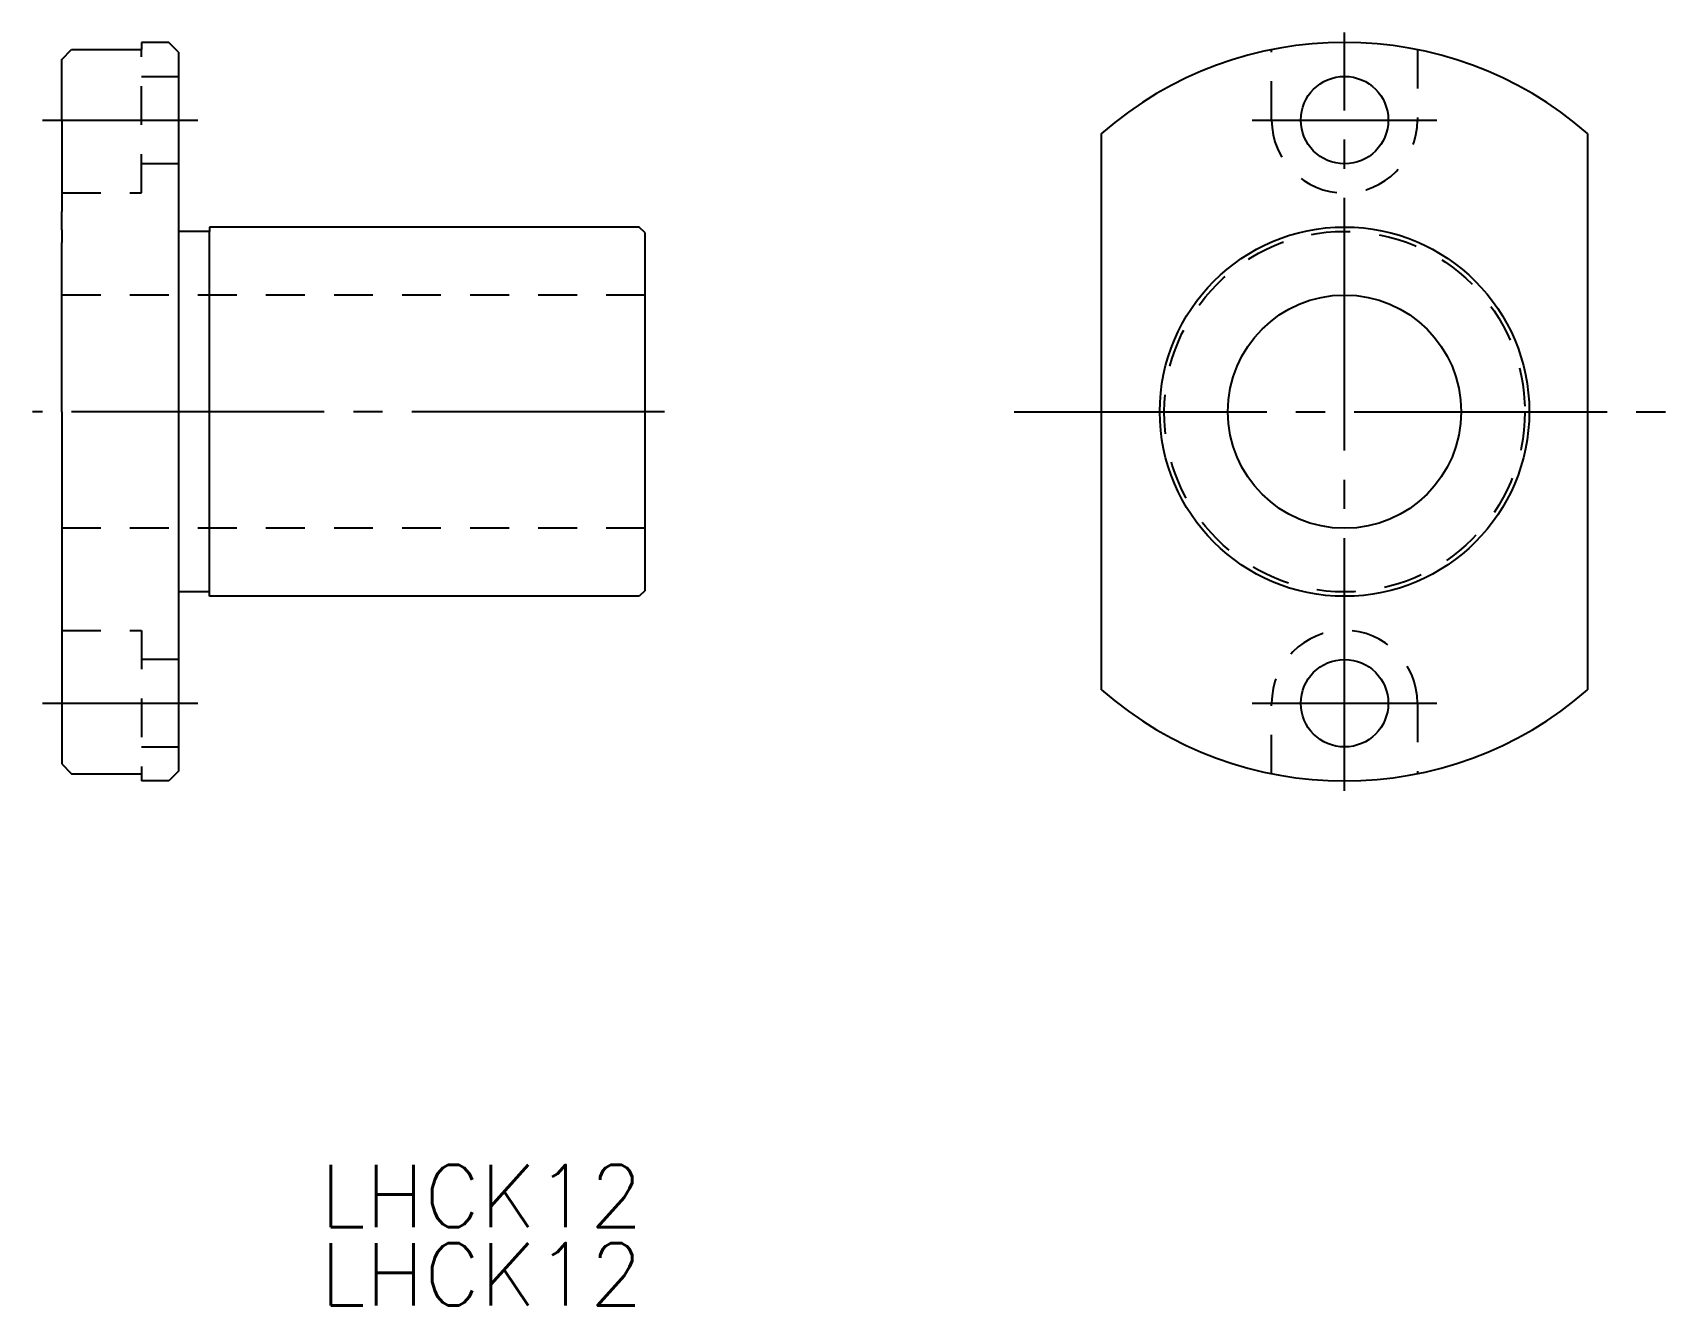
# Model space of a CAD drawing. Extents: x 385.6 to 469.5, y 219.8 to 285.2.
import ezdxf

# ---------------------------------------------------------------- set-up
doc = ezdxf.new("R2010")
doc.units = 0
doc.linetypes.add('CENTER', pattern=[17.5, 13, -1.5, 1.5, -1.5])
doc.linetypes.add('DASHED', pattern=[3.5, 2, -1.5])
doc.layers.get('0').update_dxf_attribs({"linetype": 'CONTINUOUS'})
doc.layers.add('CENTER', color=1, linetype='CENTER')
doc.styles.get("Standard").update_dxf_attribs({"font": 'txt.shx', "bigfont": '@extfont2.shx'})

msp = doc.modelspace()

# ---------------------------------------------------------------- linework, layer by layer
at = {"color": 7, "linetype": 'CONTINUOUS'}
for p, q in [((392.575, 284.739), (391.175, 284.739)), ((391.175, 284.739), (391.175, 284.365)), ((393.075, 284.239), (392.575, 284.739)), ((387.075, 283.855), (387.575, 284.365)), ((387.075, 280.739), (387.075, 283.855)), ((387.575, 284.365), (391.175, 284.365)), ((393.075, 284.239), (393.075, 247.239)), ((387.075, 280.739), (387.075, 276.989)), ((440.549, 279.377), (440.549, 280.048)), ((465.549, 280.048), (465.549, 279.377)), ((440.549, 252.1), (440.549, 279.377)), ((465.549, 279.377), (465.549, 252.1)), ((387.075, 276.989), (387.075, 276.039)), ((387.075, 275.089), (387.075, 276.039)), ((387.075, 275.089), (387.075, 274.439)), ((394.675, 275.014), (393.075, 275.014)), ((416.775, 275.239), (394.675, 275.239)), ((394.675, 275.239), (394.675, 275.014)), ((394.675, 256.239), (394.675, 275.014)), ((417.075, 274.939), (416.775, 275.239)), ((417.075, 256.539), (417.075, 274.939)), ((387.075, 265.739), (387.075, 274.439)), ((387.075, 265.739), (387.075, 261.989)), ((387.075, 261.989), (387.075, 247.623)), ((394.675, 256.464), (393.075, 256.464)), ((416.775, 256.239), (394.675, 256.239)), ((417.075, 256.539), (416.775, 256.239)), ((440.549, 251.429), (440.549, 252.1)), ((465.549, 252.1), (465.549, 251.429)), ((387.075, 247.623), (387.575, 247.112)), ((387.575, 247.112), (391.175, 247.112)), ((391.175, 247.112), (391.175, 246.739)), ((393.075, 247.239), (392.575, 246.739)), ((392.575, 246.739), (391.175, 246.739))]:
    msp.add_line(p, q, dxfattribs=at)
at = {"color": 3, "linetype": 'DASHED'}
for p, q in [((391.175, 276.989), (391.175, 284.365)), ((449.299, 280.739), (449.299, 284.365)), ((456.799, 284.365), (456.799, 280.739)), ((391.175, 282.989), (393.075, 282.989)), ((393.075, 278.489), (391.175, 278.489)), ((387.075, 276.989), (391.175, 276.989)), ((417.075, 271.739), (387.075, 271.739)), ((417.075, 259.739), (387.075, 259.739)), ((387.075, 254.489), (391.175, 254.489)), ((391.175, 254.489), (391.175, 247.112)), ((393.075, 252.989), (391.175, 252.989)), ((449.299, 247.112), (449.299, 250.739)), ((456.799, 250.739), (456.799, 247.112)), ((391.175, 248.489), (393.075, 248.489))]:
    msp.add_line(p, q, dxfattribs=at)
at = {"color": 7, "linetype": 'CONTINUOUS'}
for centre, radius in [((453.049, 280.739), 2.25), ((453.049, 265.739), 9.5), ((453.049, 265.739), 6), ((453.049, 250.739), 2.25)]:
    msp.add_circle(centre, radius, dxfattribs=at)
at = {"color": 3, "linetype": 'DASHED'}
msp.add_circle((453.049, 265.739), 9.275, dxfattribs=at)
at = {"color": 7, "linetype": 'CONTINUOUS'}
for start, end in [(48.86049, 131.13951), (228.86049, 311.13951)]:
    msp.add_arc((453.049, 265.739), 19, start, end, dxfattribs=at)
at = {"color": 3, "linetype": 'DASHED'}
for centre, start, end in [((453.049, 280.739), 180, 0), ((453.049, 250.739), 0, 180)]:
    msp.add_arc(centre, 3.75, start, end, dxfattribs=at)
at = {"layer": 'CENTER', "color": 1, "linetype": 'CENTER'}
for p, q in [((453.049, 246.239), (453.049, 285.239)), ((386.075, 280.739), (394.075, 280.739)), ((448.299, 280.739), (457.799, 280.739)), ((418.075, 265.739), (385.575, 265.739)), ((436.049, 265.739), (469.549, 265.739)), ((386.075, 250.739), (394.075, 250.739)), ((448.299, 250.739), (457.799, 250.739))]:
    msp.add_line(p, q, dxfattribs=at)

# ---------------------------------------------------------------- texts
at = {"color": 7, "linetype": 'CONTINUOUS'}
for p in [(400.365, 223.787), (400.365, 219.761)]:
    msp.add_text('LHCK12', height=3.2, dxfattribs=at).set_placement(p)

doc.saveas('drawing.dxf')
